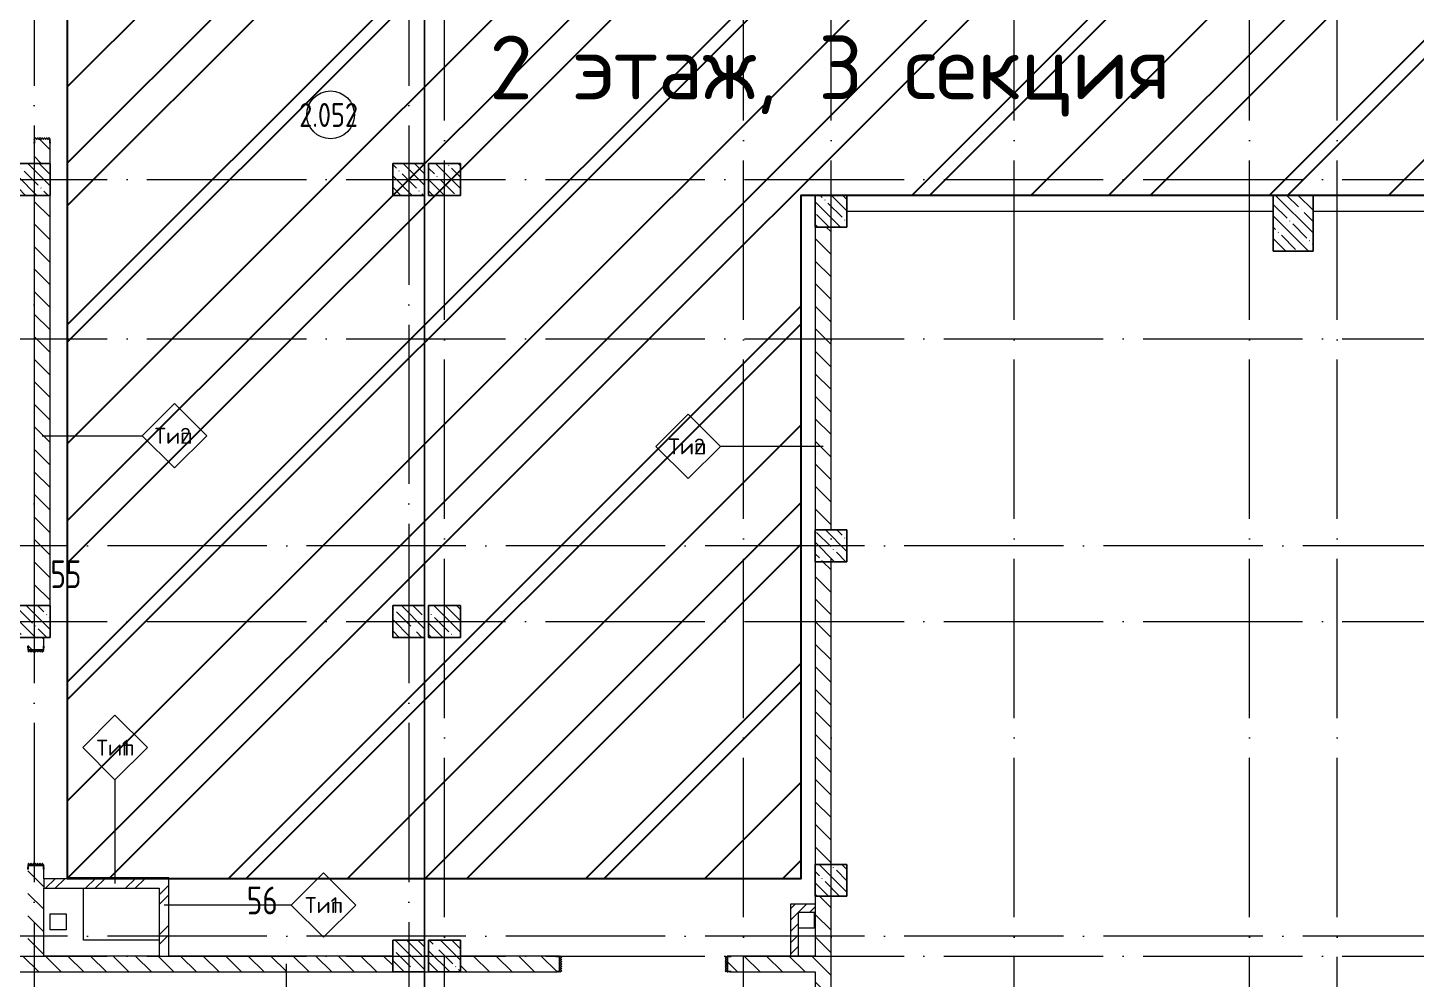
# Model space of a CAD drawing. Header units: millimetres. Extents: x -68946 to 690821, y -552984 to 293768.
# Drawn here: x 137529 to 154953, y -85502 to -73555 of the extents above; entities that cross this region are included whole.
import ezdxf

# ---------------------------------------------------------------- set-up
doc = ezdxf.new("R2010")
doc.units = ezdxf.units.MM
doc.linetypes.add('ADSK_Линия сетки', pattern=[2500, 2000, -250, 0, -250])
doc.linetypes.add('ADSK_Скрыто', pattern=[600, 300, -300])
for name, color, linetype, lineweight in [('1.2) Стяжка 6 вып.', 30, 'Continuous', 30), ('1.3) Звуко-изол           6 вып.', 90, 'Continuous', 30), ('1.4) Стяжка 6 вып.', 30, 'Continuous', 30), ('A-AREA-____-IDEN', 250, 'Continuous', 9), ('A-DOOR-____-OTLN', 250, 'Continuous', 5), ('A-FLOR-____-OTLN', 250, 'Continuous', 9), ('A-WALL-____-IDEN', 250, 'Continuous', 9), ('A-WALL-____-MCUT', 250, 'Continuous', 13), ('A-WALL-____-PATT', 250, 'Continuous', 13), ('G-____-____-SYMB', 250, 'ADSK_Скрыто', 9), ('G-____-____-TEXT', 250, 'Continuous', 9), ('S-BEAM-____-OTLN', 250, 'Continuous', 9), ('S-COLS-____-MCUT', 250, 'Continuous', 25), ('S-COLS-____-OTLN', 250, 'Continuous', 9), ('S-GRID-____-OTLN', 250, 'Continuous', 9)]:
    doc.layers.add(name, color=color, linetype=linetype, lineweight=lineweight)
doc.styles.add('GOST Common_2', font='', dxfattribs={"width": 0.8, "height": 350})
doc.styles.add('ISOCPEUR', font='isocpeur.ttf', dxfattribs={"width": 0.8, "height": 100})
doc.styles.add('ISOCPEUR_3', font='isocpeur.ttf', dxfattribs={"height": 250})
doc.styles.add('ISOCPEUR_6', font='isocpeur.ttf', dxfattribs={"height": 3.5})
doc.styles.get('GOST Common_2').set_extended_font_data('GOST Common')
pattern_1 = [(135, (28708.77, -120984.93), (-141.42136, -141.42136), [])]
pattern_2 = [(45, (28708.77, -120984.93), (-70.71068, 70.71068), [])]
pattern_3 = [(45, (28708.77, -120984.93), (-251.4472, 251.4472), []), (45, (28708.77, -120603.93), (-251.4472, 251.4472), [])]
pattern_4 = [(135, (28708.77, -120984.93), (-142.5612, -142.5612), []), (135, (28851.33, -120984.93), (-142.5612, -142.5612), [252.016, -50.403, 3.353, -47.05])]

# ---------------------------------------------------------------- blocks, each defined once
blk = doc.blocks.new('Дверь_СКБ_2Ст_Внутренняя1 - Н_ВВ-5_2100x2600h_Фрамуга сверху-42108726-АР1_Кладочный план 2 этажа С2и3')
at = {"layer": 'A-DOOR-____-OTLN'}
h = blk.add_hatch(dxfattribs=at)
h.set_pattern_fill('FP_18', color=256, style=0, pattern_type=2)
h.set_pattern_definition([(45, (-871.384, 164.685), (-14.1421, 14.1421), []), (135, (-871.384, 164.685), (-14.1421, -14.1421), [])])
h.paths.add_polyline_path([(-1012.5, -100), (-1012.5, 100), (-1037.5, 100), (-1037.5, -100)])
h = blk.add_hatch(dxfattribs=at)
h.set_pattern_fill('FP_17', color=256, style=0, pattern_type=2)
h.set_pattern_definition([(135, (1251.41, 164.685), (-14.1421, -14.1421), []), (225, (1251.41, 164.685), (14.1421, -14.1421), [])])
h.paths.add_polyline_path([(1062.5, -100), (1062.5, 100), (1037.5, 100), (1037.5, -100)])
blk = doc.blocks.new('Дверь_СКБ_2Ст_Внутренняя1 - Н_ВВ-10_1_2200x2600h_Фрамуга сверху-42944741-АР1_Кладочный план 2 этажа С2и3')
at = {"layer": 'A-DOOR-____-OTLN'}
h = blk.add_hatch(dxfattribs=at)
h.set_pattern_fill('FP_7', color=256, style=0, pattern_type=2)
h.set_pattern_definition([(45, (-921.384, 164.685), (-14.1421, 14.1421), []), (135, (-921.384, 164.685), (-14.1421, -14.1421), [])])
h.paths.add_polyline_path([(-1062.5, 100), (-1087.5, 100), (-1087.5, -100), (-1062.5, -100)])
h = blk.add_hatch(dxfattribs=at)
h.set_pattern_fill('FP_6', color=256, style=0, pattern_type=2)
h.set_pattern_definition([(135, (1201.41, 164.685), (-14.1421, -14.1421), []), (225, (1201.41, 164.685), (14.1421, -14.1421), [])])
h.paths.add_polyline_path([(1112.5, -100), (1112.5, 100), (1087.5, 100), (1087.5, -100)])
blk = doc.blocks.new('BSC_Колонна _Прямоугольная - 400x400-V11-АР1_Кладочный план 2 этажа С2и3')
at = {"layer": 'S-COLS-____-OTLN', "lineweight": 5}
h = blk.add_hatch(dxfattribs=at)
h.set_pattern_fill('FP_47', color=256, style=0, pattern_type=2)
h.set_pattern_definition([(135, (-113600, -39975), (-142.56192, -142.56192), []), (135, (-113457.44, -39975), (-142.56192, -142.56192), [252.016, -50.403, 3.353, -47.05])])
h.paths.add_polyline_path([(-200, -200), (200, -200), (200, 200), (-200, 200)])
at = {"layer": 'S-COLS-____-MCUT'}
for p, q in [((200, 200), (-200, 200)), ((-200, 200), (-200, -200)), ((200, -200), (200, 200)), ((-200, -200), (200, -200))]:
    blk.add_line(p, q, dxfattribs=at)
blk = doc.blocks.new('BSC_Колонна _Прямоугольная - 400x400-V12-АР1_Кладочный план 2 этажа С2и3')
at = {"layer": 'S-COLS-____-OTLN', "lineweight": 5}
h = blk.add_hatch(dxfattribs=at)
h.set_pattern_fill('FP_48', color=256, style=0, pattern_type=2)
h.set_pattern_definition([(135, (-113600, -45525), (-142.56192, -142.56192), []), (135, (-113457.44, -45525), (-142.56192, -142.56192), [252.016, -50.403, 3.353, -47.05])])
h.paths.add_polyline_path([(-200, -200), (200, -200), (200, 200), (-200, 200)])
at = {"layer": 'S-COLS-____-MCUT'}
for p, q in [((200, 200), (-200, 200)), ((-200, 200), (-200, -200)), ((200, -200), (200, 200)), ((-200, -200), (200, -200))]:
    blk.add_line(p, q, dxfattribs=at)
blk = doc.blocks.new('BSC_Колонна _Прямоугольная - 400x400-31474539-АР1_Кладочный план 2 этажа С2и3')
at = {"layer": 'S-COLS-____-OTLN', "lineweight": 5}
h = blk.add_hatch(dxfattribs=at)
h.set_pattern_fill('FP_53', color=256, style=0, pattern_type=2)
h.set_pattern_definition([(135, (-108900, -39975), (-142.56192, -142.56192), []), (135, (-108757.44, -39975), (-142.56192, -142.56192), [252.016, -50.403, 3.353, -47.05])])
h.paths.add_polyline_path([(-200, -200), (200, -200), (200, 200), (-200, 200), (-200, -169)])
at = {"layer": 'S-COLS-____-MCUT'}
for p, q in [((200, 200), (-200, 200)), ((-200, 200), (-200, -200)), ((200, -200), (200, 200)), ((-200, -200), (200, -200))]:
    blk.add_line(p, q, dxfattribs=at)
blk = doc.blocks.new('BSC_Колонна _Прямоугольная - 400x400-31474462-АР1_Кладочный план 2 этажа С2и3')
at = {"layer": 'S-COLS-____-OTLN', "lineweight": 5}
h = blk.add_hatch(dxfattribs=at)
h.set_pattern_fill('FP_54', color=256, style=0, pattern_type=2)
h.set_pattern_definition([(135, (-108900, -45525), (-142.56192, -142.56192), []), (135, (-108757.44, -45525), (-142.56192, -142.56192), [252.016, -50.403, 3.353, -47.05])])
h.paths.add_polyline_path([(-200, -200), (200, -200), (200, 200), (-200, 200)])
at = {"layer": 'S-COLS-____-MCUT'}
for p, q in [((200, 200), (-200, 200)), ((-200, 200), (-200, -200)), ((200, -200), (200, 200)), ((-200, -200), (200, -200))]:
    blk.add_line(p, q, dxfattribs=at)
blk = doc.blocks.new('BSC_Колонна _Прямоугольная - 400x400-V21-АР1_Кладочный план 2 этажа С2и3')
at = {"layer": 'S-COLS-____-OTLN', "lineweight": 5}
h = blk.add_hatch(dxfattribs=at)
h.set_pattern_fill('FP_61', color=256, style=0, pattern_type=2)
h.set_pattern_definition([(135, (-114050, -39975), (-142.56192, -142.56192), []), (135, (-113907.44, -39975), (-142.56192, -142.56192), [252.016, -50.403, 3.353, -47.05])])
h.paths.add_polyline_path([(-200, -200), (200, -200), (200, 200), (-200, 200)])
at = {"layer": 'S-COLS-____-MCUT'}
for p, q in [((200, 200), (-200, 200)), ((-200, 200), (-200, -200)), ((200, -200), (200, 200)), ((-200, -200), (200, -200))]:
    blk.add_line(p, q, dxfattribs=at)
blk = doc.blocks.new('BSC_Колонна _Прямоугольная - 400x400-V22-АР1_Кладочный план 2 этажа С2и3')
at = {"layer": 'S-COLS-____-OTLN', "lineweight": 5}
h = blk.add_hatch(dxfattribs=at)
h.set_pattern_fill('FP_62', color=256, style=0, pattern_type=2)
h.set_pattern_definition([(135, (-114050, -45525), (-142.56192, -142.56192), []), (135, (-113907.44, -45525), (-142.56192, -142.56192), [252.016, -50.403, 3.353, -47.05])])
h.paths.add_polyline_path([(-200, -200), (200, -200), (200, 200), (-200, 200)])
at = {"layer": 'S-COLS-____-MCUT'}
for p, q in [((200, 200), (-200, 200)), ((-200, 200), (-200, -200)), ((200, -200), (200, 200)), ((-200, -200), (200, -200))]:
    blk.add_line(p, q, dxfattribs=at)
blk = doc.blocks.new('BSC_Колонна _Прямоугольная - 500x700-31495038-АР1_Кладочный план 2 этажа С2и3')
at = {"layer": 'S-COLS-____-OTLN', "lineweight": 5}
h = blk.add_hatch(dxfattribs=at)
h.set_pattern_fill('FP_74', color=256, style=0, pattern_type=2)
h.set_pattern_definition([(135, (-124699.98, -44975), (-142.56192, -142.56192), []), (135, (-124557.42, -44975), (-142.56192, -142.56192), [252.016, -50.403, 3.353, -47.05])])
h.paths.add_polyline_path([(-250, -350), (250, -350), (250, 350), (-250, 350), (-250, -129)])
at = {"layer": 'S-COLS-____-MCUT'}
for p, q in [((250, 350), (-250, 350)), ((-250, 350), (-250, -350)), ((250, -350), (250, 350)), ((-250, -350), (250, -350))]:
    blk.add_line(p, q, dxfattribs=at)
blk = doc.blocks.new('Дверь_СКБ_2Ст_Фрамуга2 - Н_ВВ-18_2700x2600h_Учебные помещения_Фрамуга справа 60 мин_-42055389-АР1_Кладочный план 2 этажа С2и3')
at = {"layer": 'A-DOOR-____-OTLN'}
h = blk.add_hatch(dxfattribs=at)
h.set_pattern_fill('FP_85', color=256, style=0, pattern_type=2)
h.set_pattern_definition([(45, (-1171.384, 164.685), (-14.1421, 14.1421), []), (135, (-1171.384, 164.685), (-14.1421, -14.1421), [])])
h.paths.add_polyline_path([(-1313, 100), (-1338, 100), (-1338, -100), (-1313, -100), (-1313, -95)])
h = blk.add_hatch(dxfattribs=at)
h.set_pattern_fill('FP_84', color=256, style=0, pattern_type=2)
h.set_pattern_definition([(135, (951.411, 164.685), (-14.1421, -14.1421), []), (225, (951.411, 164.685), (14.1421, -14.1421), [])])
h.paths.add_polyline_path([(1362, 100), (1337, 100), (1337, -100), (1362, -100)])
blk = doc.blocks.new('ADSK_КолоннаНесущая_Швеллер_Гнутый_ГОСТ 8278-83 - 200х50х4_таб_1 2-V49-АР1_Кладочный план 2 этажа С2и3')
at = {"layer": 'S-COLS-____-MCUT'}
for p, q in [((-6.1, -90), (-6.1, 90)), ((-0.1, 96), (39.9, 96)), ((39.9, 100), (19.9, 100)), ((39.9, 96), (39.9, 100)), ((39.9, -96), (-0.1, -96)), ((-0.1, -100), (39.9, -100)), ((39.9, -100), (39.9, -96))]:
    blk.add_line(p, q, dxfattribs=at)
for centre, radius, start, end in [((-0.1, 90), 10, 90.91672, 180), ((-0.1, 90), 6, 90, 180), ((-0.1, -90), 10, 180, 270), ((-0.1, -90), 6, 180, 270)]:
    blk.add_arc(centre, radius, start, end, dxfattribs=at)
blk = doc.blocks.new('ADSK_КолоннаНесущая_Швеллер_Гнутый_ГОСТ 8278-83 - 200х50х4_таб_1 2-V50-АР1_Кладочный план 2 этажа С2и3')
at = {"layer": 'S-COLS-____-MCUT'}
for p, q in [((-6.1, -90), (-6.1, 90)), ((39.9, 100), (-0.1, 100)), ((-0.1, 96), (39.9, 96)), ((39.9, 96), (39.9, 100)), ((39.9, -96), (-0.1, -96)), ((19.9, -100), (39.9, -100)), ((39.9, -100), (39.9, -96))]:
    blk.add_line(p, q, dxfattribs=at)
for centre, radius, start, end in [((-0.1, 90), 10, 90, 180), ((-0.1, 90), 6, 90, 180), ((-0.1, -90), 10, 180, 269.08328), ((-0.1, -90), 6, 180, 270)]:
    blk.add_arc(centre, radius, start, end, dxfattribs=at)
blk = doc.blocks.new('ADSK_КолоннаНесущая_Швеллер_Гнутый_ГОСТ 8278-83 - 200х50х4_таб_1 2-V56-АР1_Кладочный план 2 этажа С2и3')
at = {"layer": 'S-COLS-____-MCUT'}
for p, q in [((-6.1, -90), (-6.1, 90)), ((-0.1, 96), (39.9, 96)), ((39.9, 100), (19.9, 100)), ((39.9, 96), (39.9, 100)), ((39.9, -96), (-0.1, -96)), ((19.9, -100), (39.9, -100)), ((39.9, -100), (39.9, -96))]:
    blk.add_line(p, q, dxfattribs=at)
for centre, radius, start, end in [((-0.1, 90), 10, 90, 180), ((-0.1, 90), 6, 90, 180), ((-0.1, -90), 10, 180, 269.29559), ((-0.1, -90), 6, 180, 270)]:
    blk.add_arc(centre, radius, start, end, dxfattribs=at)
blk = doc.blocks.new('ADSK_КолоннаНесущая_Швеллер_Гнутый_ГОСТ 8278-83 - 200х50х4_таб_1 2-V57-АР1_Кладочный план 2 этажа С2и3')
at = {"layer": 'S-COLS-____-MCUT'}
for p, q in [((-6.1, -90), (-6.1, 90)), ((-0.1, 96), (39.9, 96)), ((39.9, 100), (19.9, 100)), ((39.9, 96), (39.9, 100)), ((39.9, -96), (-0.1, -96)), ((19.9, -100), (39.9, -100)), ((39.9, -100), (39.9, -96))]:
    blk.add_line(p, q, dxfattribs=at)
for centre, radius, start, end in [((-0.1, 90), 10, 90.70441, 180), ((-0.1, 90), 6, 90, 180), ((-0.1, -90), 10, 180, 270), ((-0.1, -90), 6, 180, 270)]:
    blk.add_arc(centre, radius, start, end, dxfattribs=at)
blk = doc.blocks.new('ADSK_КолоннаНесущая_Швеллер_Гнутый_ГОСТ 8278-83 - 200х50х4_таб_1 2-V59-АР1_Кладочный план 2 этажа С2и3')
at = {"layer": 'S-COLS-____-MCUT'}
for p, q in [((-0.1, 96), (39.9, 96)), ((39.9, 100), (23.9, 100)), ((39.9, 96), (39.9, 100)), ((39.9, -96), (-0.1, -96)), ((23.9, -100), (39.9, -100)), ((39.9, -100), (39.9, -96))]:
    blk.add_line(p, q, dxfattribs=at)
for centre, radius, start, end in [((-0.1, 90), 10, 90, 128.18377), ((-0.1, 90), 6, 90, 180), ((-0.1, -90), 10, 231.81623, 270), ((-0.1, -90), 6, 180, 270)]:
    blk.add_arc(centre, radius, start, end, dxfattribs=at)
blk = doc.blocks.new('ASML_АР_ЭП_Уголок - ЭП_Уголок-39083949-АР1_Кладочный план 2 этажа С2и3')
at = {"layer": 'S-BEAM-____-OTLN', "lineweight": 5}
for p, q in [((-635, 6), (-635, 10)), ((-635, 0), (-635, 6)), ((-635, 6), (635, 6)), ((-635, 0), (635, 0)), ((635, 10), (635, 6)), ((635, 6), (635, 0))]:
    blk.add_line(p, q, dxfattribs=at)
blk = doc.blocks.new('AAR_СКБ_Марка_Помещения_мал - Номер-28977439-АР1_Кладочный план 2 этажа С2и3')
at = {"layer": 'A-AREA-____-IDEN'}
blk.add_circle((-0.03, 0), 3, dxfattribs=at)
blk = doc.blocks.new('ADSK_Марка_Стена - Типоразмер_ADSK_Марка-30564887-АР1_Кладочный план 2 этажа С2и3')
at = {"layer": 'A-WALL-____-IDEN'}
for p, q in [((-0.16, 4.37), (-4.21, 0.31)), ((3.9, 0.31), (-0.16, 4.37)), ((-4.21, 0.31), (-0.16, -3.74)), ((-0.16, -3.74), (3.9, 0.31))]:
    blk.add_line(p, q, dxfattribs=at)

msp = doc.modelspace()

# ---------------------------------------------------------------- hatches: boundary and pattern name
at = {"layer": '1.2) Стяжка 6 вып.', "lineweight": 30}
h = msp.add_hatch(dxfattribs=at)
h.set_pattern_fill('ANSI31', color=256, scale=333)
h.paths.add_polyline_path([(155629.7509, -71934.9336), (168958.7722, -71934.9336), (168958.7722, -75659.9657), (147230.0103, -75659.9657), (147230.0103, -84239.859), (138028.7728, -84239.859), (138028.7728, -71934.9336), (147230.0103, -71934.9336), (152858.7718, -71934.9336), (152858.7718, -66214.9336), (155629.7509, -66214.9336)])
at = {"layer": '1.3) Звуко-изол           6 вып.', "lineweight": 30}
h = msp.add_hatch(dxfattribs=at)
h.set_pattern_fill('ANSI31', color=256, scale=500)
h.paths.add_polyline_path([(155629.7509, -71934.9336), (168958.7722, -71934.9336), (168958.7722, -75659.9657), (147230.0103, -75659.9657), (147230.0103, -84239.859), (138028.7728, -84239.859), (138028.7728, -71934.9336), (147230.0103, -71934.9336), (152858.7718, -71934.9336), (152858.7718, -66214.9336), (155629.7509, -66214.9336)])
at = {"layer": '1.4) Стяжка 6 вып.', "lineweight": 30}
h = msp.add_hatch(dxfattribs=at)
h.set_pattern_fill('ANSI32', color=256, scale=333)
h.paths.add_polyline_path([(155629.7509, -71934.9336), (168958.7722, -71934.9336), (168958.7722, -75659.9657), (147230.0103, -75659.9657), (147230.0103, -84239.859), (138028.7728, -84239.859), (138028.7728, -71934.9336), (147230.0103, -71934.9336), (152858.7718, -71934.9336), (152858.7718, -66214.9336), (155629.7509, -66214.9336)])
at = {"layer": 'A-WALL-____-PATT', "lineweight": 15}
h = msp.add_hatch(dxfattribs=at)
h.set_pattern_fill('FP_1', color=256, style=0, pattern_type=2)
h.set_pattern_definition(pattern_1)
h.paths.add_polyline_path([(137608.8181, -80809.9347), (137808.8181, -80809.9347), (137808.7722, -75659.9347), (137608.8181, -75659.9347), (137608.8181, -80170.8304)])
h.paths.add_polyline_path([(137808.8181, -75259.9347), (137808.7722, -74959.9347), (137608.8181, -74959.9347), (137608.8181, -75259.9347), (137808.7722, -75259.9347)])
h.paths.add_polyline_path([(137608.8181, -72759.9347), (137808.8181, -72759.9347), (137808.7722, -69509.9347), (137608.8181, -69509.9347), (137608.8181, -72729.9347)])
h = msp.add_hatch(dxfattribs=at)
h.set_pattern_fill('FP_1', color=256, style=0, pattern_type=2)
h.set_pattern_definition(pattern_1)
h.paths.add_polyline_path([(147608.7722, -88259.9347), (147608.7722, -84459.9347), (147408.7722, -84459.9347), (147408.7722, -88259.9347)])
h.paths.add_polyline_path([(147408.7722, -84059.9347), (147608.7722, -84059.9347), (147608.7722, -80259.9347), (147408.7722, -80259.9347)])
h.paths.add_polyline_path([(147408.7722, -79859.9347), (147608.7722, -79859.9347), (147608.7722, -76059.9347), (147408.7722, -76059.9347), (147408.7722, -76138.8683)])
h = msp.add_hatch(dxfattribs=at)
h.set_pattern_fill('FP_1', color=256, style=0, pattern_type=2)
h.set_pattern_definition(pattern_1)
h.paths.add_polyline_path([(137728.8181, -85209.9342), (137728.8181, -84069.9342), (137528.8181, -84069.9342), (137528.8181, -85209.9342)])
h.paths.add_polyline_path([(137528.8181, -81369.9342), (137728.8181, -81369.9342), (137728.7886, -81209.9347), (137528.8181, -81209.9347), (137528.8181, -81339.9342)])
h = msp.add_hatch(dxfattribs=at)
h.set_pattern_fill('FP_12', color=256, style=0, pattern_type=2)
h.set_pattern_definition(pattern_3)
h.paths.add_polyline_path([(139298.7728, -84359.859), (139298.7728, -84239.859), (137728.8181, -84239.859), (137728.8181, -84359.859), (139178.7728, -84359.859)])
h = msp.add_hatch(dxfattribs=at)
h.set_pattern_fill('FP_12', color=256, style=0, pattern_type=2)
h.set_pattern_definition(pattern_3)
h.paths.add_polyline_path([(139298.7728, -85209.9342), (139298.7728, -84359.859), (139178.7728, -84359.859), (139178.7728, -85209.9342)])
h = msp.add_hatch(dxfattribs=at)
h.set_pattern_fill('FP_16', color=94, style=0, pattern_type=2)
h.set_pattern_definition(pattern_2)
h.paths.add_polyline_path([(147198.7968, -85209.9342), (147198.7968, -84559.9938), (147098.7968, -84559.9938), (147098.7968, -85209.9342)])
h = msp.add_hatch(dxfattribs=at)
h.set_pattern_fill('FP_16', color=94, style=0, pattern_type=2)
h.set_pattern_definition(pattern_2)
h.paths.add_polyline_path([(147198.7968, -84659.9938), (147408.7722, -84659.9938), (147408.7722, -84559.9938), (147198.7968, -84559.9938)])
h = msp.add_hatch(dxfattribs=at)
h.set_pattern_fill('FP_1', color=256, style=0, pattern_type=2)
h.set_pattern_definition(pattern_1)
h.paths.add_polyline_path([(147408.7722, -85409.9342), (147408.7722, -85209.9342), (146304.3722, -85209.9342), (146304.3722, -85409.9342), (146334.3722, -85409.9342)])
h.paths.add_polyline_path([(135058.7722, -85409.9342), (135058.7722, -85209.9342), (133808.7722, -85209.9342), (133808.7722, -85409.9342), (135041.3826, -85409.9342)])
h.paths.add_polyline_path([(136458.7722, -85409.9342), (142108.7722, -85409.9342), (142108.7722, -85209.9342), (136458.7722, -85210.7831)])
h.paths.add_polyline_path([(142558.7722, -85409.9342), (142558.7722, -85209.9342), (142508.7722, -85209.9342), (142508.7722, -85409.9342)])
h.paths.add_polyline_path([(144204.3722, -85409.9342), (144204.3722, -85209.9342), (142958.7722, -85209.9342), (142958.7722, -85409.9342), (144174.3722, -85409.9342)])
at = {"layer": 'S-COLS-____-OTLN', "lineweight": 5}
h = msp.add_hatch(dxfattribs=at)
h.set_pattern_fill('FP_40', color=256, style=0, pattern_type=2)
h.set_pattern_definition(pattern_4)
h.paths.add_polyline_path([(147408.7503, -76059.9347), (147808.7503, -76059.9347), (147808.7503, -75659.9347), (147408.7503, -75659.9347)])
h = msp.add_hatch(dxfattribs=at)
h.set_pattern_fill('FP_40', color=256, style=0, pattern_type=2)
h.set_pattern_definition(pattern_4)
h.paths.add_polyline_path([(147808.7503, -80259.9347), (147808.7503, -79859.9347), (147408.7503, -79859.9347), (147408.7503, -80259.9347), (147608.7722, -80259.9347)])
h = msp.add_hatch(dxfattribs=at)
h.set_pattern_fill('FP_40', color=256, style=0, pattern_type=2)
h.set_pattern_definition(pattern_4)
h.paths.add_polyline_path([(147808.7503, -84459.9347), (147808.7503, -84059.9347), (147408.7503, -84059.9347), (147408.7503, -84459.9347), (147608.7722, -84459.9347)])
h = msp.add_hatch(dxfattribs=at)
h.set_pattern_fill('FP_40', color=256, style=0, pattern_type=2)
h.set_pattern_definition(pattern_4)
h.paths.add_polyline_path([(142108.7722, -85409.9347), (142508.7722, -85409.9347), (142508.7722, -85009.9347), (142108.7722, -85009.9347), (142108.7722, -85209.9342)])
h = msp.add_hatch(dxfattribs=at)
h.set_pattern_fill('FP_40', color=256, style=0, pattern_type=2)
h.set_pattern_definition(pattern_4)
h.paths.add_polyline_path([(142558.7722, -85409.9347), (142958.7722, -85409.9347), (142958.7722, -85009.9347), (142558.7722, -85009.9347), (142558.7722, -85209.9342)])

# ---------------------------------------------------------------- linework, layer by layer
at = {"color": 1}
msp.add_lwpolyline([(190155.0591, -52485.6421), (142508.7722, -52485.6421), (142508.7722, -125419.5315), (190155.0591, -125419.5315)], close=True, dxfattribs=at)
at = {"layer": '1.2) Стяжка 6 вып.', "lineweight": 30}
msp.add_lwpolyline([(155629.7509, -71934.9336), (168958.7722, -71934.9336), (168958.7722, -75659.9657), (147230.0103, -75659.9657), (147230.0103, -84239.859), (138028.7728, -84239.859), (138028.7728, -71934.9336), (147230.0103, -71934.9336), (152858.7718, -71934.9336), (152858.7718, -66214.9336), (155629.7509, -66214.9336)], close=True, dxfattribs=at)
at = {"layer": 'A-FLOR-____-OTLN'}
for p, q in [((147808.7503, -75859.9663), (153158.7503, -75859.9663)), ((153658.7503, -75859.9663), (159158.7503, -75859.9663)), ((138228.7725, -85009.859), (138228.7725, -84359.859)), ((137808.7728, -84879.9932), (137808.7728, -84679.9932)), ((137808.7728, -84679.9932), (138008.7728, -84679.9932)), ((138008.7728, -84679.9932), (138008.7728, -84879.9932)), ((147398.7968, -84659.9938), (147398.7968, -84859.9938)), ((138008.7728, -84879.9932), (137808.7728, -84879.9932)), ((139178.7725, -85009.859), (138228.7725, -85009.859)), ((147398.7968, -84859.9938), (147198.7968, -84859.9938))]:
    msp.add_line(p, q, dxfattribs=at)
at = {"layer": 'A-WALL-____-IDEN'}
for p, q in [((137708.8181, -78676.9227), (138963.1931, -78676.9227)), ((147508.7722, -78811.2676), (146223.1472, -78811.2676)), ((138623.8351, -84299.859), (138623.8351, -82998.609)), ((139238.7728, -84569.2888), (140835.8846, -84569.2888)), ((140770.568, -85309.9342), (140770.568, -85657.6631))]:
    msp.add_line(p, q, dxfattribs=at)
at = {"layer": 'A-WALL-____-MCUT', "color": 7, "lineweight": 15}
for p, q in [((137608.8181, -74989.9347), (137608.8181, -75259.9347)), ((137808.8181, -75259.9347), (137808.8181, -74989.9347)), ((137608.8181, -75659.9347), (137608.8181, -80809.9347)), ((137808.8181, -80809.9347), (137808.8181, -75659.9347)), ((147408.7722, -76059.9347), (147408.7722, -79859.9347)), ((147608.7722, -79859.9347), (147608.7722, -76059.9347)), ((147408.7722, -80259.9347), (147408.7722, -84059.9347)), ((147608.7722, -84059.9347), (147608.7722, -80259.9347)), ((137728.8181, -81339.9342), (137728.8181, -81209.9347)), ((137728.8181, -84239.859), (137728.8181, -84099.9342)), ((139298.7728, -84239.859), (137728.8181, -84239.859)), ((139298.7728, -85209.9342), (139298.7728, -84239.859)), ((137728.8181, -84359.859), (139178.7728, -84359.859)), ((137728.8181, -85209.9342), (137728.8181, -84359.859)), ((139178.7728, -84359.859), (139178.7728, -85209.9342)), ((147408.7722, -84459.9347), (147408.7722, -85209.9342)), ((147608.7722, -88259.9347), (147608.7722, -84459.9347)), ((139178.7728, -85209.9342), (137728.8181, -85209.9342)), ((142108.7722, -85209.9342), (139298.7728, -85209.9342)), ((142558.7722, -85209.9342), (142508.7722, -85209.9342)), ((144174.3722, -85209.9342), (142958.7722, -85209.9342)), ((147408.7722, -85209.9342), (146334.3722, -85209.9342)), ((136488.7722, -85409.9342), (142108.7722, -85409.9342)), ((142508.7722, -85409.9342), (142558.7722, -85409.9342)), ((142958.7722, -85409.9342), (144174.3722, -85409.9342)), ((146334.3722, -85409.9342), (147408.7722, -85409.9342)), ((147408.7722, -85409.9342), (147408.7722, -88259.9347))]:
    msp.add_line(p, q, dxfattribs=at)
at = {"layer": 'A-WALL-____-MCUT', "lineweight": 15}
for p, q in [((147608.7722, -76059.9347), (147408.7722, -76059.9347)), ((147408.7722, -79859.9347), (147608.7722, -79859.9347)), ((147608.7722, -80259.9347), (147408.7722, -80259.9347)), ((147408.7722, -84059.9347), (147608.7722, -84059.9347)), ((137728.8181, -84239.859), (137728.8181, -84359.859)), ((147608.7722, -84459.9347), (147408.7722, -84459.9347)), ((139178.7728, -85209.9342), (139298.7728, -85209.9342)), ((142108.7722, -85409.9342), (142108.7722, -85209.9342)), ((142508.7722, -85209.9342), (142508.7722, -85409.9342)), ((142558.7722, -85409.9342), (142558.7722, -85209.9342)), ((142958.7722, -85209.9342), (142958.7722, -85409.9342))]:
    msp.add_line(p, q, dxfattribs=at)
at = {"layer": 'A-WALL-____-MCUT', "color": 84, "lineweight": 15}
for p, q in [((147408.7722, -84559.9938), (147098.7968, -84559.9938)), ((147098.7968, -84559.9938), (147098.7968, -85209.9342)), ((147198.7968, -84659.9938), (147408.7722, -84659.9938)), ((147198.7968, -85209.9342), (147198.7968, -84659.9938))]:
    msp.add_line(p, q, dxfattribs=at)
at = {"layer": 'S-COLS-____-MCUT'}
for p, q in [((147808.7503, -75659.9347), (147408.7503, -75659.9347)), ((147408.7503, -75659.9347), (147408.7503, -76059.9347)), ((147808.7503, -76059.9347), (147808.7503, -75659.9347)), ((147608.7722, -76059.9347), (147808.7503, -76059.9347)), ((147408.7503, -79859.9347), (147408.7503, -80259.9347)), ((147808.7503, -79859.9347), (147608.7722, -79859.9347)), ((147808.7503, -80259.9347), (147808.7503, -79859.9347)), ((147608.7722, -80259.9347), (147808.7503, -80259.9347)), ((147408.7503, -84059.9347), (147408.7503, -84459.9347)), ((147808.7503, -84059.9347), (147608.7722, -84059.9347)), ((147808.7503, -84459.9347), (147808.7503, -84059.9347)), ((147608.7722, -84459.9347), (147808.7503, -84459.9347)), ((142508.7722, -85009.9347), (142108.7722, -85009.9347)), ((142108.7722, -85009.9347), (142108.7722, -85209.9342)), ((142508.7722, -85209.9342), (142508.7722, -85009.9347)), ((142958.7722, -85009.9347), (142558.7722, -85009.9347)), ((142558.7722, -85009.9347), (142558.7722, -85209.9342)), ((142958.7722, -85209.9342), (142958.7722, -85009.9347)), ((142108.7722, -85409.9347), (142508.7722, -85409.9347)), ((142558.7722, -85409.9347), (142958.7722, -85409.9347))]:
    msp.add_line(p, q, dxfattribs=at)
at = {"layer": 'S-COLS-____-OTLN'}
for p, q in [((147408.7503, -76059.9347), (147608.7722, -76059.9347)), ((147608.7722, -79859.9347), (147408.7503, -79859.9347)), ((147408.7503, -80259.9347), (147608.7722, -80259.9347)), ((147608.7722, -84059.9347), (147408.7503, -84059.9347)), ((147408.7503, -84459.9347), (147608.7722, -84459.9347)), ((142108.7722, -85209.9342), (142108.7722, -85409.9347)), ((142508.7722, -85409.9347), (142508.7722, -85209.9342)), ((142558.7722, -85209.9342), (142558.7722, -85409.9347)), ((142958.7722, -85409.9347), (142958.7722, -85209.9342))]:
    msp.add_line(p, q, dxfattribs=at)
at = {"layer": 'S-GRID-____-OTLN', "linetype": 'ADSK_Линия сетки'}
for p, q in [((137608.7722, -59782.9296), (137608.7722, -124723.7741)), ((142308.7722, -59782.9296), (142308.7722, -123453.7741)), ((146508.7722, -124723.7741), (146508.7722, -59782.9296)), ((147608.7722, -124723.7741), (147608.7722, -59782.9296)), ((149908.7722, -124723.7741), (149908.7722, -59782.9296)), ((152858.7722, -124723.7741), (152858.7722, -59782.9296)), ((153958.7722, -124723.7741), (153958.7722, -59782.9296)), ((142758.7722, -124723.7741), (142758.7722, -61052.9296)), ((94022.7944, -75459.9342), (185529.6518, -75459.9342)), ((94022.7944, -77459.9342), (185529.6518, -77459.9342)), ((185529.6518, -80059.9342), (128028.7722, -80059.9342)), ((94022.7944, -81009.9342), (185529.6518, -81009.9342)), ((185529.6518, -84959.9342), (128028.7722, -84959.9342)), ((94022.7944, -85209.9342), (184259.6518, -85209.9342))]:
    msp.add_line(p, q, dxfattribs=at)

# ---------------------------------------------------------------- block references
at = {"layer": 'A-AREA-____-IDEN', "xscale": 99.99999999999993, "yscale": 99.99999999999993, "zscale": 99.99999999999993}
msp.add_blockref('AAR_СКБ_Марка_Помещения_мал - Номер-28977439-АР1_Кладочный план 2 этажа С2и3', (141331.7288, -74649.2928), dxfattribs=at)
at = {"layer": 'A-DOOR-____-OTLN', "color": 255}
for name, p, rotation in [('Дверь_СКБ_2Ст_Внутренняя1 - Н_ВВ-10_1_2200x2600h_Фрамуга сверху-42944741-АР1_Кладочный план 2 этажа С2и3', (137708.8181, -73847.4347), 269.9999999999999), ('Дверь_СКБ_2Ст_Фрамуга2 - Н_ВВ-18_2700x2600h_Учебные помещения_Фрамуга справа 60 мин_-42055389-АР1_Кладочный план 2 этажа С2и3', (137628.8181, -82707.4342), 270)]:
    msp.add_blockref(name, p, dxfattribs=dict(at, rotation=rotation))
msp.add_blockref('Дверь_СКБ_2Ст_Внутренняя1 - Н_ВВ-5_2100x2600h_Фрамуга сверху-42108726-АР1_Кладочный план 2 этажа С2и3', (145241.8722, -85309.9342), dxfattribs=at)
at = {"layer": 'A-WALL-____-IDEN', "xscale": 99.99999999999993, "yscale": 99.99999999999993, "zscale": 99.99999999999993}
for p in [(139384.535, -78708.1727), (145833.0553, -78842.5176), (138639.4601, -82624.1421), (141257.2265, -84600.5388)]:
    msp.add_blockref('ADSK_Марка_Стена - Типоразмер_ADSK_Марка-30564887-АР1_Кладочный план 2 этажа С2и3', p, dxfattribs=at)
at = {"layer": 'S-BEAM-____-OTLN', "rotation": 180}
msp.add_blockref('ASML_АР_ЭП_Уголок - ЭП_Уголок-39083949-АР1_Кладочный план 2 этажа С2и3', (138663.7728, -84229.9342), dxfattribs=at)
at = {"layer": 'S-COLS-____-OTLN'}
for name, p, rotation in [('ADSK_КолоннаНесущая_Швеллер_Гнутый_ГОСТ 8278-83 - 200х50х4_таб_1 2-V59-АР1_Кладочный план 2 этажа С2и3', (137708.8181, -74966.0347), 269.9999999999985), ('ADSK_КолоннаНесущая_Швеллер_Гнутый_ГОСТ 8278-83 - 200х50х4_таб_1 2-V57-АР1_Кладочный план 2 этажа С2и3', (137628.7722, -81359.8342), 90.00000000000318), ('ADSK_КолоннаНесущая_Швеллер_Гнутый_ГОСТ 8278-83 - 200х50х4_таб_1 2-V56-АР1_Кладочный план 2 этажа С2и3', (137628.7722, -84080.0342), 269.9999999999987), ('ADSK_КолоннаНесущая_Швеллер_Гнутый_ГОСТ 8278-83 - 200х50х4_таб_1 2-V49-АР1_Кладочный план 2 этажа С2и3', (144194.2722, -85309.9938), 180)]:
    msp.add_blockref(name, p, dxfattribs=dict(at, rotation=rotation))
for name, p in [('BSC_Колонна _Прямоугольная - 400x400-31474462-АР1_Кладочный план 2 этажа С2и3', (137608.7722, -75459.9347)), ('BSC_Колонна _Прямоугольная - 400x400-V12-АР1_Кладочный план 2 этажа С2и3', (142308.7722, -75459.9347)), ('BSC_Колонна _Прямоугольная - 400x400-V22-АР1_Кладочный план 2 этажа С2и3', (142758.7722, -75459.9342)), ('BSC_Колонна _Прямоугольная - 500x700-31495038-АР1_Кладочный план 2 этажа С2и3', (153408.7503, -76009.9342)), ('BSC_Колонна _Прямоугольная - 400x400-31474539-АР1_Кладочный план 2 этажа С2и3', (137608.7722, -81009.9347)), ('BSC_Колонна _Прямоугольная - 400x400-V11-АР1_Кладочный план 2 этажа С2и3', (142308.7722, -81009.9347)), ('BSC_Колонна _Прямоугольная - 400x400-V21-АР1_Кладочный план 2 этажа С2и3', (142758.7722, -81009.9347)), ('ADSK_КолоннаНесущая_Швеллер_Гнутый_ГОСТ 8278-83 - 200х50х4_таб_1 2-V50-АР1_Кладочный план 2 этажа С2и3', (146314.4722, -85309.9938))]:
    msp.add_blockref(name, p, dxfattribs=at)

# ---------------------------------------------------------------- texts
at = {"layer": 'A-AREA-____-IDEN', "insert": (140934.9897, -74500.633), "char_height": 300, "width": 654.177, "attachment_point": 1, "style": 'ISOCPEUR'}
msp.add_mtext('2.052', dxfattribs=at)
at = {"layer": 'A-WALL-____-IDEN', "char_height": 200, "attachment_point": 1, "style": 'ISOCPEUR_3'}
for s, insert, width in [('Тип', (139120.1542, -78578.504), 387.215062), (' 2', (139439.6385, -78578.504), 230.084312), ('Тип', (145568.6745, -78712.849), 387.215062), (' 2', (145888.1589, -78712.849), 230.084312), ('Тип', (138391.1793, -82494.4735), 387.215062), (' 1', (138710.6636, -82494.4735), 190.801625), ('Тип', (141008.9457, -84470.8702), 387.215062), (' 1', (141328.43, -84470.8702), 190.801625)]:
    msp.add_mtext(s, dxfattribs=dict(at, insert=insert, width=width))
at = {"layer": 'G-____-____-SYMB', "linetype": 'Continuous', "char_height": 350, "width": 487.426, "attachment_point": 1, "style": 'GOST Common_2'}
for s, insert in [('55', (137813.1871, -80240.6818)), ('56', (140277.0934, -84337.2553))]:
    msp.add_mtext(s, dxfattribs=dict(at, insert=insert))
at = {"layer": 'G-____-____-TEXT', "color": 7, "insert": (143320.3103, -73653.6865), "char_height": 800, "width": 18169.734652, "attachment_point": 1, "style": 'ISOCPEUR_6'}
msp.add_mtext('2 этаж, 3 секция', dxfattribs=at)

doc.saveas('drawing.dxf')
